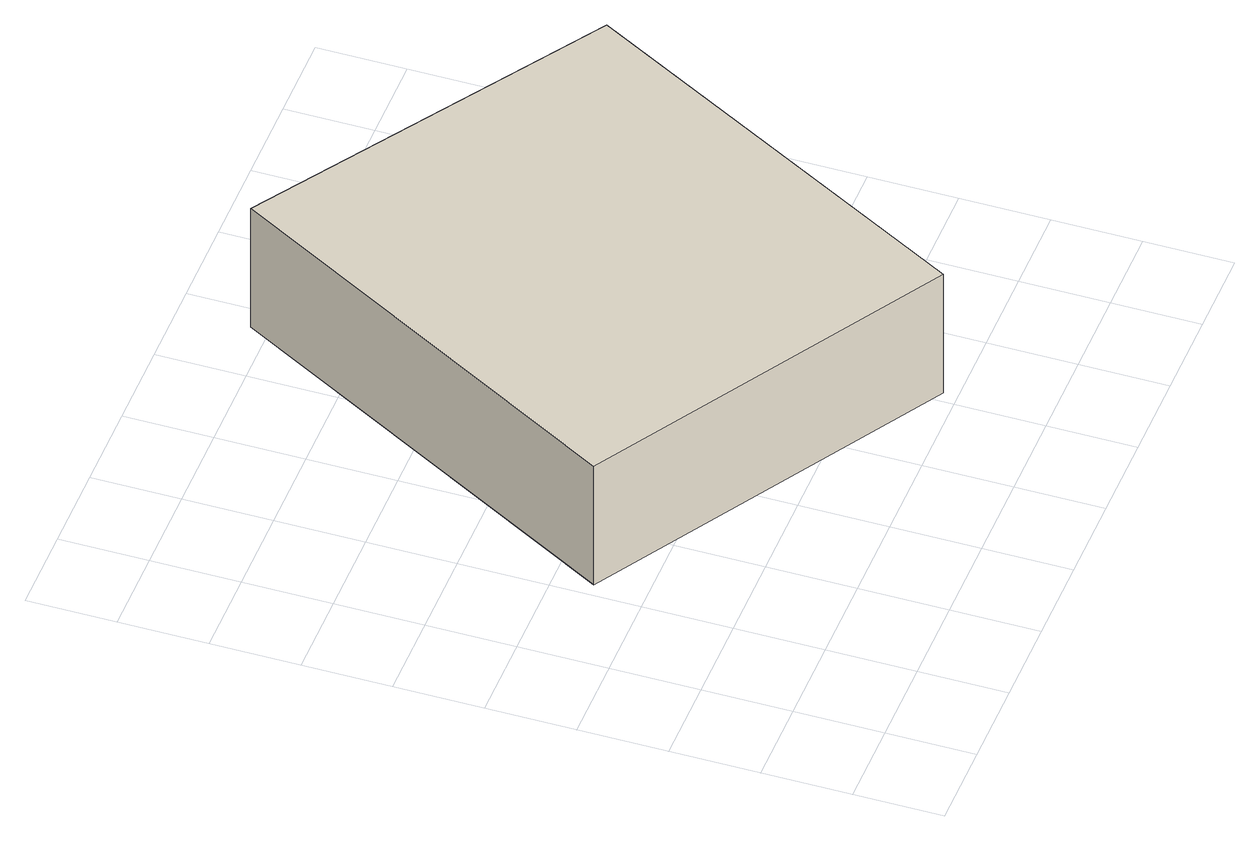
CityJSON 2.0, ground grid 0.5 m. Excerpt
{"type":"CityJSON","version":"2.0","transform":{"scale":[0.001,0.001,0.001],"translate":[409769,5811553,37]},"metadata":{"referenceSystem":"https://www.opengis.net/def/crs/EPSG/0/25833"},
"CityObjects":{
"building1":{"type":"Building","attributes":{"Gemeindeschluessel":"11000009","BezugspunktDach":"2200","function":"31001_2520","measuredHeight":1.25,"storeysAboveGround":1},"address":[{"country":"Germany","locality":"Berlin","thoroughfareNumber":"838 (21)","thoroughfareName":"Fürstenwalder Damm"}],"geometry":[{"type":"Solid","lod":"1","boundaries":[[[[0,1,2,3]],[[4,5,6,7]],[[4,7,3,2]],[[5,4,2,1]],[[6,5,1,0]],[[7,6,0,3]]]]}]}
},
"vertices":[
[2568,582,1345],[3804,2847,1345],[1868,4105,1345],[583,1787,1345],[1868,4105,529],[3804,2847,529],[2568,582,529],[583,1787,529]
]}
